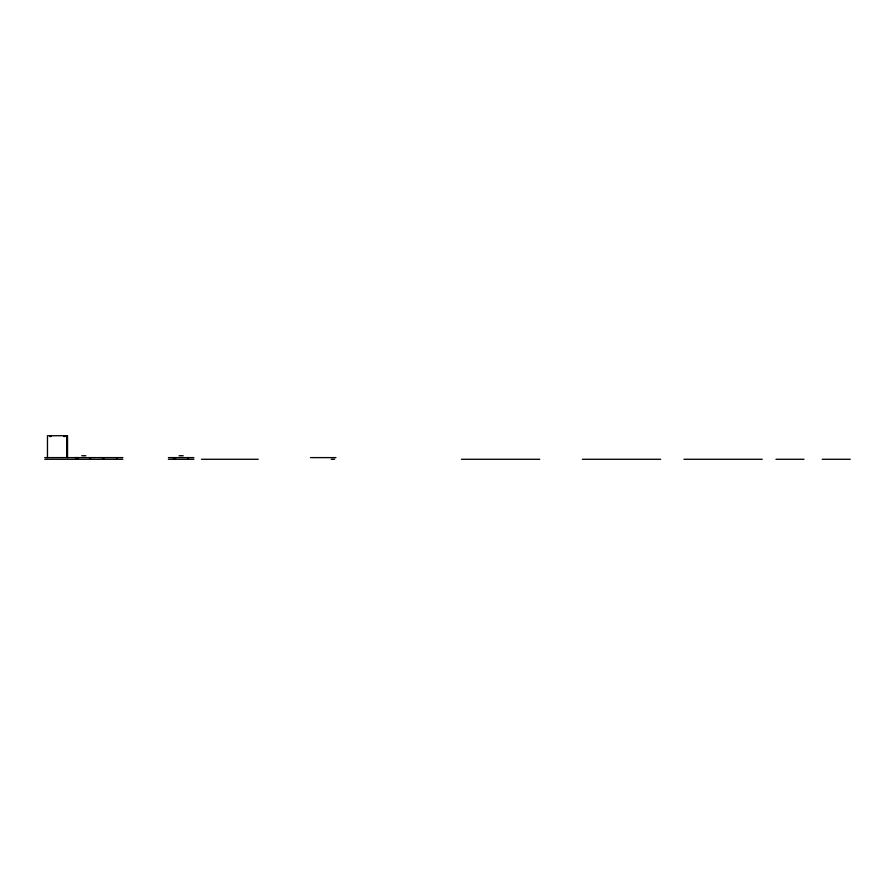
<?xml version="1.0" encoding="UTF-8"?>
<svg xmlns="http://www.w3.org/2000/svg" width="895" height="895" viewBox="0 0 895 895"><rect width="100%" height="100%" fill="white"/><g stroke="black" fill="none" stroke-linecap="round" stroke-linejoin="round"><path stroke-width="1.34" d="M81.792 455.734L85.808 455.734M179.145 455.734L183.162 455.734M44.75 457.613L70.246 457.613M71.052 457.613L96.537 457.613M97.365 457.613L122.861 457.613M168.394 457.613L193.891 457.613M310.464 457.613L335.949 457.613M78.111 457.781L78.794 457.613M175.163 457.781L172.724 457.613M175.465 457.781L176.147 457.613M44.75 459.28L70.246 459.28M71.052 459.28L96.537 459.28M97.365 459.28L122.861 459.28M168.394 459.28L193.891 459.28M201.453 459.28L258.23 459.28M331.172 459.28L334.596 459.28M461.451 459.28L539.741 459.28M582.376 459.28L660.667 459.28M683.948 459.28L762.249 459.28M775.976 459.28L804.001 459.28M822.214 459.28L850.25 459.28M187.816 458.441L187.816 459.28M187.637 458.441L187.637 459.28M174.659 458.441L174.659 459.28M174.48 458.441L174.48 459.28M173.742 458.441L173.742 459.28M116.786 458.441L116.786 459.28M116.607 458.441L116.607 459.28M103.63 458.441L103.63 459.28M103.451 458.441L103.451 459.28M102.712 458.441L102.712 459.28M90.462 458.441L90.462 459.28M90.283 458.441L90.283 459.28M77.686 457.613L75.415 457.613M77.306 458.441L77.306 459.28M77.127 458.441L77.127 459.28M76.388 458.441L76.388 459.28M67.528 457.613L67.528 435.72L47.469 435.72L47.469 457.613M66.689 435.72L66.689 456.528M64.921 435.72L64.921 436.547M64.216 435.72L64.216 436.547M64.037 435.72L64.037 436.547M50.959 435.72L50.959 436.547M50.78 435.72L50.78 436.547M50.075 435.72L50.075 436.547"/></g></svg>
